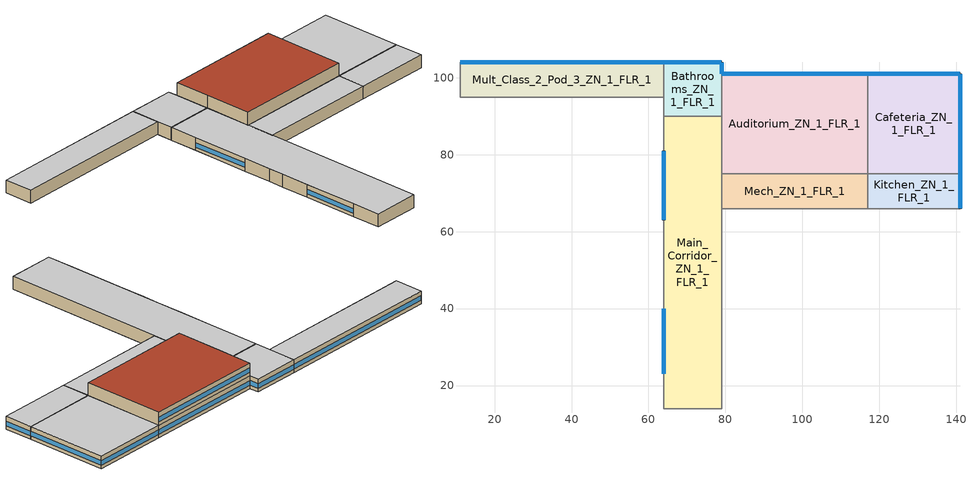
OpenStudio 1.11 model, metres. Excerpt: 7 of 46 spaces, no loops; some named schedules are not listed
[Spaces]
Kitchen_ZN_1_FLR_1
 floor ground: 141,75 141,66 117,66 117,75 z0
 wall outside: 141,66 141,75 z0:4
 wall to Cafeteria_ZN_1_FLR_1: 141,75 117,75 z0:4
 wall to Aux_Gym_ZN_1_FLR_1: 117,66 141,66 z0:4
 wall to Mech_ZN_1_FLR_1: 117,75 117,66 z0:4
 window: 141,66.05 141,74.95 z1.1:2.52
 ceiling to LIBRARY_MEDIA_CENTER_ZN_1_FLR_2: 141,66 141,75 117,75 117,66 z4
Auditorium_ZN_1_FLR_1
 floor ground: 117,101 117,75 79,75 79,101 z0
 wall outside: 117,101 79,101 z4:8; 117,101 79,101 z0:4
 wall to LIBRARY_MEDIA_CENTER_ZN_1_FLR_2: 117,75 117,101 z4:8
 wall to Main_Corridor_ZN_1_FLR_1: 79,90 79,75 z0:4
 wall to Cafeteria_ZN_1_FLR_1: 117,75 117,101 z0:4
 wall to Bathrooms_ZN_1_FLR_2: 79,101 79,90 z4:8
 wall to Bathrooms_ZN_1_FLR_1: 79,101 79,90 z0:4
 wall to Main_Corridor_ZN_1_FLR_2: 79,90 79,75 z4:8
 wall to Mech_ZN_1_FLR_2: 79,75 117,75 z4:8
 wall to Mech_ZN_1_FLR_1: 79,75 117,75 z0:4
 window: 116.95,101 79.05,101 z5.1:6.5; 116.95,101 79.05,101 z1.1:2.5
 roof outside: 117,75 117,101 79,101 79,75 z8
Cafeteria_ZN_1_FLR_1
 floor ground: 141,101 141,75 117,75 117,101 z0
 wall outside: 141,75 141,101 117,101 z0:4
 window: 141,75.05 141,100.95 / 140.95,101 117.05,101 z1.1:2.51
 ceiling to LIBRARY_MEDIA_CENTER_ZN_1_FLR_2: 141,75 141,101 117,101 117,75 z4
Main_Corridor_ZN_1_FLR_1
 floor ground: 79,90 79,14 64,14 64,90 z0
 wall outside: 64,81 64,63 / 64,40 64,23 z0:4
 wall to Mult_Class_2_Pod_1_ZN_1_FLR_1: 64,23 64,14 z0:4
 wall to Mult_Class_2_Pod_2_ZN_1_FLR_1: 64,63 64,54 z0:4
 wall to Lobby_ZN_1_FLR_1: 64,14 79,14 z0:4
 wall to Mult_Class_1_Pod_3_ZN_1_FLR_1: 64,90 64,81 z0:4
 wall to Mech_ZN_1_FLR_1: 79,66 79,75 z0:4
 wall to Mult_Class_1_Pod_2_ZN_1_FLR_1: 64,49 64,40 z0:4
 wall to Gym_ZN_1_FLR_1: 79,14 79,66 z0:4
 wall to Corridor_Pod_2_ZN_1_FLR_1: 64,54 64,49 z0:4
 wall to Bathrooms_ZN_1_FLR_1: 79,90 64,90 z0:4
 window: 64,80.95 64,63.05 / 64,39.95 64,23.05 z1.1:2.51
 ceiling to Main_Corridor_ZN_1_FLR_2: 79,14 79,90 64,90 64,14 z4
Bathrooms_ZN_1_FLR_1
 floor ground: 79,104 79,90 64,90 64,104 z0
 wall outside: 79,101 79,104 64,104 z0:4
 wall to Corridor_Pod_3_ZN_1_FLR_1: 64,95 64,90 z0:4
 wall to Mult_Class_2_Pod_3_ZN_1_FLR_1: 64,104 64,95 z0:4
 window: 78.95,104 64.05,104 z1.1:2.51; 79,101.05 79,103.95 z1.1:2.55
 ceiling to Bathrooms_ZN_1_FLR_2: 79,90 79,104 64,104 64,90 z4
Mult_Class_2_Pod_3_ZN_1_FLR_1
 floor ground: 64,104 64,95 11,95 11,104 z0
 wall outside: 64,104 11,104 z0:4
 wall to Corner_Class_2_Pod_3_ZN_1_FLR_1: 11,104 11,95 z0:4
 wall to Corridor_Pod_3_ZN_1_FLR_1: 11,95 64,95 z0:4
 window: 63.95,104 11.05,104 z1.1:2.5
 ceiling to Mult_Class_2_Pod_3_ZN_1_FLR_2: 64,95 64,104 11,104 11,95 z4
Mech_ZN_1_FLR_1
 floor ground: 117,75 117,66 79,66 79,75 z0
 wall to Gym_ZN_1_FLR_1: 79,66 117,66 z0:4
 ceiling to Mech_ZN_1_FLR_2: 117,66 117,75 79,75 79,66 z4
[Site]
Houston Bush Intercontinental: Latitude {deg}=30; Longitude {deg}=-95.37; Time Zone {hr}=-6; Elevation {m}=29; Terrain=City
[Building]
90.1-2010-SecondarySchool-ASHRAE 169-2006-2A created: 2016-05-25 12:44:19 -0600: North Axis {deg}=0; Default Construction Set=90.1-2010 - SecSchl - ASHRAE 169-2006-2A; Standards Building Type=SecondarySchool
[ClimateZones]
Climate Zone Institution Name 1=ASHRAE; Climate Zone Document Name 1=ANSI/ASHRAE Standard 169; Climate Zone Document Year 1=2006; Climate Zone Value 1=2A; Climate Zone Institution Name 2=CEC; Climate Zone Document Name 2=California Climate Zone Descriptions; Climate Zone Document Year 2=1995
[Site:GroundTemperature:BuildingSurface]
20.84, 20.81, 20.85, 20.89, 20.94, 23.18, 23.51, 23.57, 23.6, 21.32, 21.03, 20.9
[Site:WaterMainsTemperature]
Calculation Method=Correlation; Annual Average Outdoor Air Temperature {C}=20.3167; Maximum Difference In Monthly Average Outdoor Air Temperatures {deltaC}=17.8
[SizingPeriod:DesignDay] Barometric Pressure {Pa}=100977; Sky Clearness=0; Rain Indicator=0; Snow Indicator=0; Day of Month=21; Daylight Saving Time Indicator=0; Humidity Indicating Type=Wetbulb; Dry-Bulb Temperature Range Modifier Type=DefaultMultipliers
Name | Maximum Dry-Bulb Temperature {C} | Daily Dry-Bulb Temperature Range {deltaC} | Humidity Indicating Conditions at Maximum Dry-Bulb | Wind Speed {m/s} | Wind Direction {deg} | Month | Day Type | Solar Model Indicator | ASHRAE Taub | ASHRAE Taud
Houston Bush Intercontinental Ann Clg .4% Condns DB=>MWB | 36 | 10.1 | 24.8 | 3.5 | 170 | 7 | SummerDesignDay | ASHRAETau | 0.499 | 1.97
Houston Bush Intercontinental Ann Htg 99.6% Condns DB | -1.6 | 0 | -1.6 | 2.8 | 0 | 1 | WinterDesignDay | ASHRAEClearSky
[Material:NoMass] Thermal Absorptance=0.9; Solar Absorptance=0.7
Name | Roughness | Thermal Resistance {m2-K/W} | Visible Absorptance
CP02 CARPET PAD | VeryRough | 0.21648 | 0.8
Typical Insulation R-6.78 | Smooth | 1.19347 | 0.7
Typical Carpet Pad | Smooth | 0.21648 | 0.8
Typical Insulation R-5.89 | Smooth | 1.03652 | 0.7
Typical Insulation R-19.72 | Smooth | 3.4722 | 0.7
Typical Insulation R-0.58 | Smooth | 0.101875 | 0.7
Typical Insulation | Smooth | 0.0282222 | 0.7
[Material]
Name | Roughness | Thickness {m} | Conductivity {W/m-K} | Density {kg/m3} | Specific Heat {J/kg-K} | Thermal Absorptance | Solar Absorptance | Visible Absorptance
100mm Normalweight concrete floor | MediumSmooth | 0.1016 | 2.31 | 2322 | 832
G01 13mm gypsum board | Smooth | 0.0127 | 0.16 | 800 | 1090 | 0.9 | 0.7 | 0.5
4 in. Normalweight Concrete Floor | MediumRough | 0.1016 | 2.31 | 2322 | 832 | 0.9 | 0.7 | 0.7
25mm Stucco | Smooth | 0.0254 | 0.72 | 1856 | 840 | 0.9 | 0.7 | 0.7
5/8 in. Gypsum Board | MediumSmooth | 0.0159 | 0.16 | 800 | 1090 | 0.9 | 0.7 | 0.7
Roof Membrane - Highly Reflective | VeryRough | 0.0095 | 0.16 | 1121.29 | 1460 | 0.75 | 0.45 | 0.7
Metal Roof Surface; F08 Metal surface | Smooth | 0.0008 | 45.28 | 7824 | 500 | 0.9 | 0.7 | 0.7
6 in. Normalweight Concrete Floor | MediumRough | 0.1524 | 2.31 | 2322 | 832 | 0.9 | 0.7 | 0.7
8 in. Concrete Block Basement Wall | MediumRough | 0.2032 | 1.326 | 1842 | 912 | 0.9 | 0.7 | 0.7
G05 25mm wood | MediumSmooth | 0.0254 | 0.15 | 608 | 1630 | 0.9 | 0.5 | 0.5
Std Wood 6inch | MediumSmooth | 0.15 | 0.12 | 540 | 1210 | 0.9 | 0.7 | 0.7
[Construction]
Typical Insulated Exterior Mass Floor R-9.35: Typical Insulation R-6.78, 4 in. Normalweight Concrete Floor, Typical Carpet Pad
Typical Insulated Steel Framed Exterior Wall R-8.06: 25mm Stucco, 5/8 in. Gypsum Board, Typical Insulation R-5.89, 5/8 in. Gypsum Board
Typical IEAD Roof - Highly Reflective R-20.83: Roof Membrane - Highly Reflective, Typical Insulation R-19.72, Metal Roof Surface
Typical Interior Floor: 100mm Normalweight concrete floor, CP02 CARPET PAD
Typical Interior Wall: G01 13mm gypsum board, G01 13mm gypsum board
Typical Interior Ceiling: CP02 CARPET PAD, 100mm Normalweight concrete floor
Typical Insulated Carpeted 6in Slab Floor: 6 in. Normalweight Concrete Floor, Typical Carpet Pad
Typical Insulated Basement Mass Wall: 8 in. Concrete Block Basement Wall
U 0.72 SHGC 0.25 Sgl Ref-B-M Tint 6mm: REF B TINT MID 6MM
Typical Insulated Metal Door R-1.43: F08 Metal surface, Typical Insulation R-0.58
Typical Overhead Door: Typical Insulation
U 1.98 SHGC 0.36 Sgl Ref-B-H Clr 6mm: REF B CLEAR HI 6MM
Typical Interior Window: Clear 3mm
Typical Interior Door; Typical Interior Partition: G05 25mm wood
InteriorFurnishings: Std Wood 6inch
[DefaultConstructionSet]
90.1-2010 - SecSchl - ASHRAE 169-2006-2A: Default Exterior Surface Constructions=Default Surface Constructions 1; Default Interior Surface Constructions=Default Surface Constructions 2; Default Ground Contact Surface Constructions=Default Surface Constructions 3; Default Exterior SubSurface Constructions=Default Sub Surface Constructions 1; Default Interior SubSurface Constructions=Default Sub Surface Constructions 2; Interior Partition Construction=Typical Interior Partition
[DefaultSurfaceConstructions]
Name | Floor Construction | Wall Construction | Roof Ceiling Construction
Default Surface Constructions 1 | Typical Insulated Exterior Mass Floor R-9.35 | Typical Insulated Steel Framed Exterior Wall R-8.06 | Typical IEAD Roof - Highly Reflective R-20.83
Default Surface Constructions 2 | Typical Interior Floor | Typical Interior Wall | Typical Interior Ceiling
Default Surface Constructions 3 | Typical Insulated Carpeted 6in Slab Floor | Typical Insulated Basement Mass Wall
[DefaultSubSurfaceConstructions]
Name | Fixed Window Construction | Operable Window Construction | Door Construction | Overhead Door Construction | Skylight Construction | Tubular Daylight Dome Construction | Tubular Daylight Diffuser Construction
Default Sub Surface Constructions 1 | U 0.72 SHGC 0.25 Sgl Ref-B-M Tint 6mm | U 0.72 SHGC 0.25 Sgl Ref-B-M Tint 6mm | Typical Insulated Metal Door R-1.43 | Typical Overhead Door | U 1.98 SHGC 0.36 Sgl Ref-B-H Clr 6mm | Typical Interior Window | Typical Interior Window
Default Sub Surface Constructions 2 | Typical Interior Window | Typical Interior Window | Typical Interior Door
[WindowMaterial:Glazing] Optical Data Type=SpectralAverage; Infrared Transmittance at Normal Incidence=0; Front Side Infrared Hemispherical Emissivity=0.84; Conductivity {W/m-K}=0.9; Dirt Correction Factor for Solar and Visible Transmittance=1; Solar Diffusing=No
Name | Thickness {m} | Solar Transmittance at Normal Incidence | Front Side Solar Reflectance at Normal Incidence | Back Side Solar Reflectance at Normal Incidence | Visible Transmittance at Normal Incidence | Front Side Visible Reflectance at Normal Incidence | Back Side Visible Reflectance at Normal Incidence | Back Side Infrared Hemispherical Emissivity
REF B TINT MID 6MM | 0.006 | 0.1 | 0.11 | 0.41 | 0.13 | 0.1 | 0.32 | 0.45
REF B CLEAR HI 6MM | 0.006 | 0.24 | 0.16 | 0.32 | 0.3 | 0.16 | 0.29 | 0.6
Clear 3mm | 0.003 | 0.837 | 0.075 | 0.075 | 0.898 | 0.081 | 0.081 | 0.84
[Space] Part of Total Floor Area=Yes
Name | Space Type | Thermal Zone
Kitchen_ZN_1_FLR_1 | SecondarySchool Kitchen | Kitchen_ZN_1_FLR_1 ZN
Auditorium_ZN_1_FLR_1 | SecondarySchool Auditorium | Auditorium_ZN_1_FLR_1 ZN
Cafeteria_ZN_1_FLR_1 | SecondarySchool Cafeteria | Cafeteria_ZN_1_FLR_1 ZN
Mech_ZN_1_FLR_1 | SecondarySchool Mechanical | Mech_ZN_1_FLR_1 ZN
Main_Corridor_ZN_1_FLR_1 | SecondarySchool Corridor | Main_Corridor_ZN_1_FLR_1 ZN
Bathrooms_ZN_1_FLR_1 | SecondarySchool Restroom | Bathrooms_ZN_1_FLR_1 ZN
Mult_Class_2_Pod_3_ZN_1_FLR_1 | SecondarySchool Classroom | Mult_Class_2_Pod_3_ZN_1_FLR_1 ZN
[SpaceType] Standards Building Type=SecondarySchool
Name | Default Schedule Set | Design Specification Outdoor Air Object | Standards Space Type
SecondarySchool Mechanical | SecondarySchool Mechanical Schedule Set | SecondarySchool Mechanical Ventilation | Mechanical
SecondarySchool Cafeteria | SecondarySchool Cafeteria Schedule Set | SecondarySchool Cafeteria Ventilation | Cafeteria
SecondarySchool Kitchen | SecondarySchool Kitchen Schedule Set | SecondarySchool Kitchen Ventilation | Kitchen
SecondarySchool Restroom | SecondarySchool Restroom Schedule Set | SecondarySchool Restroom Ventilation | Restroom
SecondarySchool Auditorium | SecondarySchool Auditorium Schedule Set | SecondarySchool Auditorium Ventilation | Auditorium
SecondarySchool Corridor | SecondarySchool Corridor Schedule Set | SecondarySchool Corridor Ventilation | Corridor
SecondarySchool Classroom | SecondarySchool Classroom Schedule Set | SecondarySchool Classroom Ventilation | Classroom
[People:Definition] Number of People Calculation Method=People/Area; Fraction Radiant=0.3
Name | People per Space Floor Area {person/m2}
SecondarySchool Auditorium People Definition | 1.61459
SecondarySchool Cafeteria People Definition | 1.07639
SecondarySchool Classroom People Definition | 0.376737
SecondarySchool Kitchen People Definition | 0.163934
[People] Work Efficiency Schedule=Work Efficiency Schedule; Clothing Insulation Schedule=Clothing Schedule; Air Velocity Schedule=Air Velocity Schedule
Name | People Definition | Space or SpaceType
SecondarySchool Auditorium People | SecondarySchool Auditorium People Definition | SecondarySchool Auditorium
SecondarySchool Cafeteria People | SecondarySchool Cafeteria People Definition | SecondarySchool Cafeteria
SecondarySchool Classroom People | SecondarySchool Classroom People Definition | SecondarySchool Classroom
SecondarySchool Kitchen People | SecondarySchool Kitchen People Definition | SecondarySchool Kitchen
[Lights:Definition] Design Level Calculation Method=Watts/Area; Fraction Radiant=0.37; Fraction Visible=0.2
Name | Watts per Space Floor Area {W/m2}
SecondarySchool Auditorium Lights Definition | 8.50349
SecondarySchool Cafeteria Lights Definition | 6.99654
SecondarySchool Classroom Lights Definition | 13.3472
SecondarySchool Corridor Lights Definition | 7.10418
SecondarySchool Kitchen Lights Definition | 10.6563
SecondarySchool Mechanical Lights Definition | 10.2257
SecondarySchool Restroom Lights Definition | 10.5486
[Lights]
Name | Lights Definition | Space or SpaceType | Schedule
SecondarySchool Auditorium Lights | SecondarySchool Auditorium Lights Definition | SecondarySchool Auditorium
SecondarySchool Cafeteria Lights | SecondarySchool Cafeteria Lights Definition | SecondarySchool Cafeteria
SecondarySchool Classroom Lights | SecondarySchool Classroom Lights Definition | SecondarySchool Classroom | SchoolSecondary BLDG_LIGHT_CLASSROOM_SCH OccSensor Reduction
SecondarySchool Corridor Lights | SecondarySchool Corridor Lights Definition | SecondarySchool Corridor
SecondarySchool Kitchen Lights | SecondarySchool Kitchen Lights Definition | SecondarySchool Kitchen
SecondarySchool Mechanical Lights | SecondarySchool Mechanical Lights Definition | SecondarySchool Mechanical
SecondarySchool Restroom Lights | SecondarySchool Restroom Lights Definition | SecondarySchool Restroom | SchoolSecondary BLDG_LIGHT_BATH_SCH OccSensor Reduction
[ElectricEquipment:Definition]
Name | Design Level Calculation Method | Watts per Space Floor Area {W/m2} | Fraction Radiant | Fraction Latent | Fraction Lost | Design Level {W}
SecondarySchool Auditorium Elec Equip Definition | Watts/Area | 4.9514 | 0.5
SecondarySchool Cafeteria Elec Equip Definition | Watts/Area | 76.962 | 0.5
SecondarySchool Classroom Elec Equip Definition | Watts/Area | 9.99967 | 0.5
SecondarySchool Corridor Elec Equip Definition; SecondarySchool Mechanical Elec Equip Definition; SecondarySchool Restroom Elec Equip Definition | Watts/Area | 3.98265 | 0.5
SecondarySchool Kitchen Elec Equip Definition | Watts/Area | 222.275 | 0.3 | 0.25 | 0.2
Elevator Lift Motor | EquipmentLevel |  |  |  |  | 16055
Elevator Fan | EquipmentLevel |  |  |  |  | 74.7252
Elevator Lights | EquipmentLevel |  |  |  |  | 88.9586
[ElectricEquipment]
Name | Electric Equipment Definition | Space or SpaceType | Schedule | Multiplier
SecondarySchool Auditorium Elec Equip | SecondarySchool Auditorium Elec Equip Definition | SecondarySchool Auditorium
SecondarySchool Cafeteria Elec Equip | SecondarySchool Cafeteria Elec Equip Definition | SecondarySchool Cafeteria
SecondarySchool Classroom Elec Equip | SecondarySchool Classroom Elec Equip Definition | SecondarySchool Classroom
SecondarySchool Corridor Elec Equip | SecondarySchool Corridor Elec Equip Definition | SecondarySchool Corridor
SecondarySchool Kitchen Elec Equip | SecondarySchool Kitchen Elec Equip Definition | SecondarySchool Kitchen
SecondarySchool Mechanical Elec Equip | SecondarySchool Mechanical Elec Equip Definition | SecondarySchool Mechanical
SecondarySchool Restroom Elec Equip | SecondarySchool Restroom Elec Equip Definition | SecondarySchool Restroom
2 Elevator Lift Motors | Elevator Lift Motor | Mech_ZN_1_FLR_1 | SchoolSecondary BLDG_ELEVATORS | 2
2 Elevator Fans | Elevator Fan | Mech_ZN_1_FLR_1 | SchoolSecondary ELEV_LIGHT_FAN_SCH_ADD_DF | 2
2 Elevator Lights | Elevator Lights | Mech_ZN_1_FLR_1 | SchoolSecondary ELEV_LIGHT_FAN_SCH_ADD_DF | 2
[DesignSpecification:OutdoorAir] Outdoor Air Method=Sum
Name | Outdoor Air Flow per Person {m3/s-person} | Outdoor Air Flow per Floor Area {m3/s-m2}
SecondarySchool Auditorium Ventilation | 0.00235974 | 0.0003048
SecondarySchool Cafeteria Ventilation; SecondarySchool Kitchen Ventilation | 0.00353961 | 0.0009144
SecondarySchool Classroom Ventilation | 0.00471947 | 0.0006096
SecondarySchool Corridor Ventilation; SecondarySchool Restroom Ventilation |  | 0.0003048
SecondarySchool Mechanical Ventilation |  | 0.0006096
[DefaultScheduleSet] People Activity Level Schedule=SchoolSecondary ACTIVITY_SCH; Infiltration Schedule=SchoolSecondary INFIL_SCH_PNNL
Name | Number of People Schedule | Lighting Schedule | Electric Equipment Schedule | Gas Equipment Schedule
SecondarySchool Auditorium Schedule Set | SchoolSecondary BLDG_OCC_SCH_Auditorium | SchoolSecondary BLDG_LIGHT_SCH | SchoolSecondary BLDG_EQUIP_SCH
SecondarySchool Cafeteria Schedule Set | SchoolSecondary BLDG_OCC_SCH_Cafeteria | SchoolSecondary BLDG_LIGHT_SCH | SchoolSecondary KITCHEN_ELEC_EQUIP_SCH
SecondarySchool Classroom Schedule Set | SchoolSecondary BLDG_OCC_SCH | SchoolSecondary BLDG_LIGHT_CLASSROOM_SCH | SchoolSecondary BLDG_EQUIP_SCH
SecondarySchool Corridor Schedule Set | SchoolSecondary BLDG_OCC_SCH | SchoolSecondary BLDG_LIGHT_CORRIDOR_SCH | SchoolSecondary BLDG_EQUIP_SCH
SecondarySchool Kitchen Schedule Set | SchoolSecondary BLDG_OCC_SCH | SchoolSecondary BLDG_LIGHT_SCH | SchoolSecondary KITCHEN_ELEC_EQUIP_SCH | SchoolSecondary KITCHEN_GAS_EQUIP_SCH
SecondarySchool Mechanical Schedule Set | SchoolSecondary BLDG_OCC_SCH | SchoolSecondary BLDG_LIGHT_SCH | SchoolSecondary BLDG_EQUIP_SCH
SecondarySchool Restroom Schedule Set | SchoolSecondary BLDG_OCC_SCH | SchoolSecondary BLDG_LIGHT_BATH_SCH | SchoolSecondary BLDG_EQUIP_SCH
[ThermostatSetpoint:DualSetpoint]
Name | Heating Setpoint Temperature Schedule | Cooling Setpoint Temperature Schedule
SecondarySchool Classroom Thermostat 2; SecondarySchool Corridor Thermostat 4 | SchoolSecondary HTGSETP_SCH_YES_OPTIMUM | SchoolSecondary CLGSETP_SCH_NO_SETBACK
SecondarySchool Cafeteria Thermostat 1; SecondarySchool Kitchen Thermostat 1; SecondarySchool Auditorium Thermostat 1 | SchoolSecondary HTGSETP_SCH_PSZ_AC | SchoolSecondary CLGSETP_SCH_NO_SETBACK
SecondarySchool Mechanical Thermostat 2; SecondarySchool Restroom Thermostat 2 | SchoolSecondary HTGSETP_SCH_Setback | SchoolSecondary CLGSETP_SCH_Setback
[GasEquipment:Definition]
SecondarySchool Kitchen Gas Equip Definition: Design Level Calculation Method=Watts/Area; Watts per Space Floor Area {W/m2}=1678.56; Fraction Latent=0.1; Fraction Radiant=0.2; Fraction Lost=0.7
[GasEquipment]
SecondarySchool Kitchen Gas Equip: Gas Equipment Definition=SecondarySchool Kitchen Gas Equip Definition; Space or SpaceType=SecondarySchool Kitchen
[SpaceInfiltration:DesignFlowRate] Schedule=SchoolSecondary INFIL_SCH_PNNL; Design Flow Rate Calculation Method=Flow/ExteriorArea; Constant Term Coefficient=0; Temperature Term Coefficient=0; Velocity Term Coefficient=0.224; Velocity Squared Term Coefficient=0
Name | Space or SpaceType | Flow per Exterior Surface Area {m3/s-m2}
Auditorium_ZN_1_FLR_1 Infiltration | Auditorium_ZN_1_FLR_1 | 0.000134017
Bathrooms_ZN_1_FLR_1 Infiltration | Bathrooms_ZN_1_FLR_1 | 0.000569573
Cafeteria_ZN_1_FLR_1 Infiltration | Cafeteria_ZN_1_FLR_1 | 0.000569573
Kitchen_ZN_1_FLR_1 Infiltration | Kitchen_ZN_1_FLR_1 | 0.000569573
Main_Corridor_ZN_1_FLR_1 Infiltration | Main_Corridor_ZN_1_FLR_1 | 0.000569573
Mult_Class_2_Pod_3_ZN_1_FLR_1 Infiltration | Mult_Class_2_Pod_3_ZN_1_FLR_1 | 0.000569573
[InternalMass:Definition]
Internal Mass Definition 1: Construction=InteriorFurnishings; Design Level Calculation Method=SurfaceArea/Area; Surface Area per Space Floor Area=2
[InternalMass] Internal Mass Definition=Internal Mass Definition 1
Name | Space or SpaceType
Mult_Class_2_Pod_3_ZN_1_FLR_1 Mass | Mult_Class_2_Pod_3_ZN_1_FLR_1
Main_Corridor_ZN_1_FLR_1 Mass | Main_Corridor_ZN_1_FLR_1
Bathrooms_ZN_1_FLR_1 Mass; Bathrooms_ZN_1_FLR_1 Mass 1 | Bathrooms_ZN_1_FLR_1
Mech_ZN_1_FLR_1 Mass | Mech_ZN_1_FLR_1
Auditorium_ZN_1_FLR_1 Mass | Auditorium_ZN_1_FLR_1
Kitchen_ZN_1_FLR_1 Mass; Kitchen_ZN_1_FLR_1 Mass 1; Kitchen_ZN_1_FLR_1 Mass 2; Kitchen_ZN_1_FLR_1 Mass 3 | Kitchen_ZN_1_FLR_1
Cafeteria_ZN_1_FLR_1 Mass | Cafeteria_ZN_1_FLR_1
[ThermalZone] Use Ideal Air Loads=No
Name | Thermostat
Mult_Class_2_Pod_3_ZN_1_FLR_1 ZN | SecondarySchool Classroom Thermostat 2
Main_Corridor_ZN_1_FLR_1 ZN | SecondarySchool Corridor Thermostat 4
Cafeteria_ZN_1_FLR_1 ZN | SecondarySchool Cafeteria Thermostat 1
Kitchen_ZN_1_FLR_1 ZN | SecondarySchool Kitchen Thermostat 1
Auditorium_ZN_1_FLR_1 ZN | SecondarySchool Auditorium Thermostat 1
Mech_ZN_1_FLR_1 ZN | SecondarySchool Mechanical Thermostat 2
Bathrooms_ZN_1_FLR_1 ZN | SecondarySchool Restroom Thermostat 2
[Exterior:Lights:Definition]
Name | Design Level {W}
Occ Sensing Exterior Lights Def | 8427.85
NonDimming Exterior Lights Def | 353.47
[Exterior:Lights] Control Option=AstronomicalClock
Name | Exterior Lights Definition | Schedule
Occ Sensing Exterior Lights Def | Occ Sensing Exterior Lights Def | SchoolSecondary Exterior_lighting_schedule_b
NonDimming Exterior Lights Def | NonDimming Exterior Lights Def | SchoolSecondary Exterior_lighting_schedule_a
[Schedule:Ruleset]
Name | Default Day Schedule | Summer Design Day Schedule | Winter Design Day Schedule
SchoolSecondary ACTIVITY_SCH | SchoolSecondary ACTIVITY_SCH Default | SchoolSecondary ACTIVITY_SCH Summer Design Day | SchoolSecondary ACTIVITY_SCH Winter Design Day
SchoolSecondary BLDG_LIGHT_SCH | SchoolSecondary BLDG_LIGHT_SCH Default | SchoolSecondary BLDG_LIGHT_SCH Summer Design Day | SchoolSecondary BLDG_LIGHT_SCH Winter Design Day
SchoolSecondary INFIL_SCH_PNNL | SchoolSecondary INFIL_SCH_PNNL Default | SchoolSecondary INFIL_SCH_PNNL Summer Design Day | SchoolSecondary INFIL_SCH_PNNL Winter Design Day
SchoolSecondary HTGSETP_SCH_PSZ_AC | SchoolSecondary HTGSETP_SCH_PSZ_AC Default | SchoolSecondary HTGSETP_SCH_PSZ_AC Summer Design Day | SchoolSecondary HTGSETP_SCH_PSZ_AC Winter Design Day
SchoolSecondary CLGSETP_SCH_NO_SETBACK | SchoolSecondary CLGSETP_SCH_NO_SETBACK Default | SchoolSecondary CLGSETP_SCH_NO_SETBACK Summer Design Day | SchoolSecondary CLGSETP_SCH_NO_SETBACK Winter Design Day
SchoolSecondary KITCHEN_ELEC_EQUIP_SCH | SchoolSecondary KITCHEN_ELEC_EQUIP_SCH Default | SchoolSecondary KITCHEN_ELEC_EQUIP_SCH Summer Design Day | SchoolSecondary KITCHEN_ELEC_EQUIP_SCH Winter Design Day
SchoolSecondary BLDG_OCC_SCH | SchoolSecondary BLDG_OCC_SCH Default | SchoolSecondary BLDG_OCC_SCH Summer Design Day | SchoolSecondary BLDG_OCC_SCH Winter Design Day
SchoolSecondary HTGSETP_SCH_YES_OPTIMUM | SchoolSecondary HTGSETP_SCH_YES_OPTIMUM Default | SchoolSecondary HTGSETP_SCH_YES_OPTIMUM Summer Design Day | SchoolSecondary HTGSETP_SCH_YES_OPTIMUM Winter Design Day
SchoolSecondary HTGSETP_SCH_Setback | SchoolSecondary HTGSETP_SCH_Setback Default | SchoolSecondary HTGSETP_SCH_Setback Summer Design Day | SchoolSecondary HTGSETP_SCH_Setback Winter Design Day
SchoolSecondary CLGSETP_SCH_Setback | SchoolSecondary CLGSETP_SCH_Setback Default | SchoolSecondary CLGSETP_SCH_Setback Summer Design Day | SchoolSecondary CLGSETP_SCH_Setback Winter Design Day
SchoolSecondary BLDG_ELEVATORS | SchoolSecondary BLDG_ELEVATORS Default | SchoolSecondary BLDG_ELEVATORS Summer Design Day | SchoolSecondary BLDG_ELEVATORS Winter Design Day
SchoolSecondary ELEV_LIGHT_FAN_SCH_ADD_DF | SchoolSecondary ELEV_LIGHT_FAN_SCH_ADD_DF Default | SchoolSecondary ELEV_LIGHT_FAN_SCH_ADD_DF Summer Design Day | SchoolSecondary ELEV_LIGHT_FAN_SCH_ADD_DF Winter Design Day
SchoolSecondary Exterior_lighting_schedule_b | SchoolSecondary Exterior_lighting_schedule_b Default | SchoolSecondary Exterior_lighting_schedule_b Summer Design Day | SchoolSecondary Exterior_lighting_schedule_b Winter Design Day
SchoolSecondary Exterior_lighting_schedule_a | SchoolSecondary Exterior_lighting_schedule_a Default | SchoolSecondary Exterior_lighting_schedule_a Summer Design Day | SchoolSecondary Exterior_lighting_schedule_a Winter Design Day
